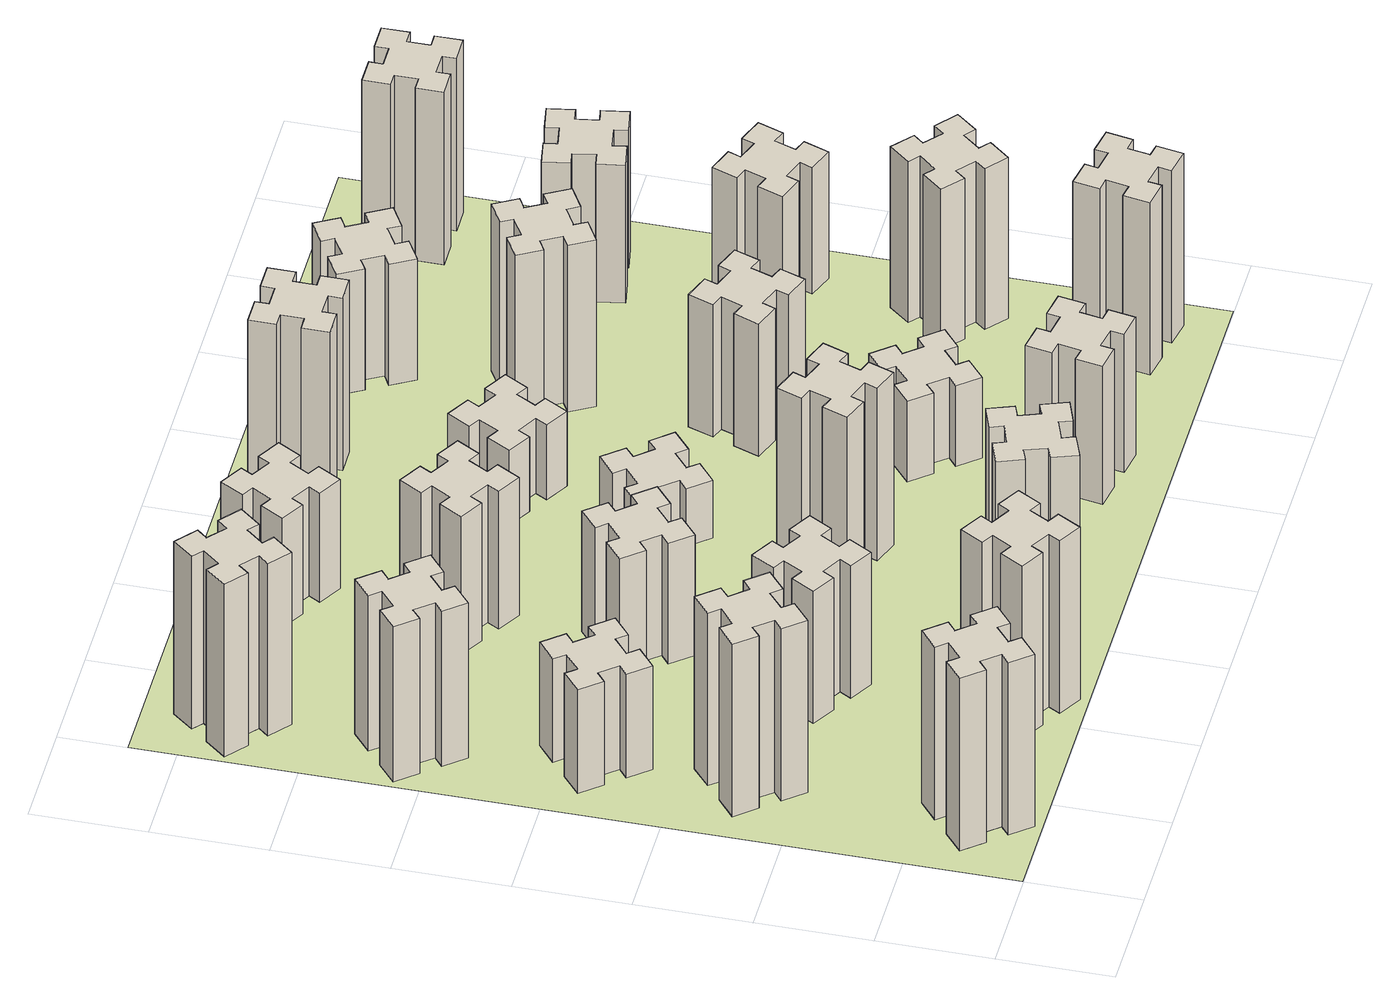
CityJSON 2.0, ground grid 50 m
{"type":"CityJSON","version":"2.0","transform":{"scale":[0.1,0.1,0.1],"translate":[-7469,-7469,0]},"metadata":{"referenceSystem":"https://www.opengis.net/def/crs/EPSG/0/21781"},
"CityObjects":{
"building1":{"type":"Building","attributes":{"class":"1000","function":"1000","usage":"1000","yearOfConstruction":2016,"roofType":"1000","measuredHeight":90,"storeysAboveGround":30,"storeysBelowGround":0},"geometry":[{"type":"Solid","lod":"1","boundaries":[[[[0,1,2,3,4,5,6,7,8,9,10,11,12,13,14,15,16,17,18,19]],[[17,16,20,21]],[[16,15,22,20]],[[15,14,23,22]],[[14,13,24,23]],[[13,12,25,24]],[[12,11,26,25]],[[11,10,27,26]],[[10,9,28,27]],[[9,8,29,28]],[[8,7,30,29]],[[7,6,31,30]],[[6,5,32,31]],[[5,4,33,32]],[[4,3,34,33]],[[3,2,35,34]],[[2,1,36,35]],[[1,0,37,36]],[[0,19,38,37]],[[19,18,39,38]],[[18,17,21,39]],[[24,25,26,27,28,29,30,31,32,33,34,35,36,37,38,39,21,20,22,23]]]]}]},
"building2":{"type":"Building","attributes":{"class":"1000","function":"1000","usage":"1000","yearOfConstruction":2016,"roofType":"1000","measuredHeight":90,"storeysAboveGround":30,"storeysBelowGround":0},"geometry":[{"type":"Solid","lod":"1","boundaries":[[[[40,41,42,43,44,45,46,47,48,49,50,51,52,53,54,55,56,57,58,59]],[[57,56,60,61]],[[56,55,62,60]],[[55,54,63,62]],[[54,53,64,63]],[[53,52,65,64]],[[52,51,66,65]],[[51,50,67,66]],[[50,49,68,67]],[[49,48,69,68]],[[48,47,70,69]],[[47,46,71,70]],[[46,45,72,71]],[[45,44,73,72]],[[44,43,74,73]],[[43,42,75,74]],[[42,41,76,75]],[[41,40,77,76]],[[40,59,78,77]],[[59,58,79,78]],[[58,57,61,79]],[[64,65,66,67,68,69,70,71,72,73,74,75,76,77,78,79,61,60,62,63]]]]}]},
"building3":{"type":"Building","attributes":{"class":"1000","function":"1000","usage":"1000","yearOfConstruction":2016,"roofType":"1000","measuredHeight":54,"storeysAboveGround":30,"storeysBelowGround":0},"geometry":[{"type":"Solid","lod":"1","boundaries":[[[[80,81,82,83,84,85,86,87,88,89,90,91,92,93,94,95,96,97,98,99]],[[97,96,100,101]],[[96,95,102,100]],[[95,94,103,102]],[[94,93,104,103]],[[93,92,105,104]],[[92,91,106,105]],[[91,90,107,106]],[[90,89,108,107]],[[89,88,109,108]],[[88,87,110,109]],[[87,86,111,110]],[[86,85,112,111]],[[85,84,113,112]],[[84,83,114,113]],[[83,82,115,114]],[[82,81,116,115]],[[81,80,117,116]],[[80,99,118,117]],[[99,98,119,118]],[[98,97,101,119]],[[104,105,106,107,108,109,110,111,112,113,114,115,116,117,118,119,101,100,102,103]]]]}]},
"building4":{"type":"Building","attributes":{"class":"1000","function":"1000","usage":"1000","yearOfConstruction":2016,"roofType":"1000","measuredHeight":81,"storeysAboveGround":30,"storeysBelowGround":0},"geometry":[{"type":"Solid","lod":"1","boundaries":[[[[120,121,122,123,124,125,126,127,128,129,130,131,132,133,134,135,136,137,138,139]],[[137,136,140,141]],[[136,135,142,140]],[[135,134,143,142]],[[134,133,144,143]],[[133,132,145,144]],[[132,131,146,145]],[[131,130,147,146]],[[130,129,148,147]],[[129,128,149,148]],[[128,127,150,149]],[[127,126,151,150]],[[126,125,152,151]],[[125,124,153,152]],[[124,123,154,153]],[[123,122,155,154]],[[122,121,156,155]],[[121,120,157,156]],[[120,139,158,157]],[[139,138,159,158]],[[138,137,141,159]],[[144,145,146,147,148,149,150,151,152,153,154,155,156,157,158,159,141,140,142,143]]]]}]},
"building5":{"type":"Building","attributes":{"class":"1000","function":"1000","usage":"1000","yearOfConstruction":2016,"roofType":"1000","measuredHeight":90,"storeysAboveGround":30,"storeysBelowGround":0},"geometry":[{"type":"Solid","lod":"1","boundaries":[[[[160,161,162,163,164,165,166,167,168,169,170,171,172,173,174,175,176,177,178,179]],[[177,176,180,181]],[[176,175,182,180]],[[175,174,183,182]],[[174,173,184,183]],[[173,172,185,184]],[[172,171,186,185]],[[171,170,187,186]],[[170,169,188,187]],[[169,168,189,188]],[[168,167,190,189]],[[167,166,191,190]],[[166,165,192,191]],[[165,164,193,192]],[[164,163,194,193]],[[163,162,195,194]],[[162,161,196,195]],[[161,160,197,196]],[[160,179,198,197]],[[179,178,199,198]],[[178,177,181,199]],[[184,185,186,187,188,189,190,191,192,193,194,195,196,197,198,199,181,180,182,183]]]]}]},
"building6":{"type":"Building","attributes":{"class":"1000","function":"1000","usage":"1000","yearOfConstruction":2016,"roofType":"1000","measuredHeight":90,"storeysAboveGround":30,"storeysBelowGround":0},"geometry":[{"type":"Solid","lod":"1","boundaries":[[[[200,201,202,203,204,205,206,207,208,209,210,211,212,213,214,215,216,217,218,219]],[[217,216,220,221]],[[216,215,222,220]],[[215,214,223,222]],[[214,213,224,223]],[[213,212,225,224]],[[212,211,226,225]],[[211,210,227,226]],[[210,209,228,227]],[[209,208,229,228]],[[208,207,230,229]],[[207,206,231,230]],[[206,205,232,231]],[[205,204,233,232]],[[204,203,234,233]],[[203,202,235,234]],[[202,201,236,235]],[[201,200,237,236]],[[200,219,238,237]],[[219,218,239,238]],[[218,217,221,239]],[[224,225,226,227,228,229,230,231,232,233,234,235,236,237,238,239,221,220,222,223]]]]}]},
"building7":{"type":"Building","attributes":{"class":"1000","function":"1000","usage":"1000","yearOfConstruction":2016,"roofType":"1000","measuredHeight":69,"storeysAboveGround":30,"storeysBelowGround":0},"geometry":[{"type":"Solid","lod":"1","boundaries":[[[[240,241,242,243,244,245,246,247,248,249,250,251,252,253,254,255,256,257,258,259]],[[257,256,260,261]],[[256,255,262,260]],[[255,254,263,262]],[[254,253,264,263]],[[253,252,265,264]],[[252,251,266,265]],[[251,250,267,266]],[[250,249,268,267]],[[249,248,269,268]],[[248,247,270,269]],[[247,246,271,270]],[[246,245,272,271]],[[245,244,273,272]],[[244,243,274,273]],[[243,242,275,274]],[[242,241,276,275]],[[241,240,277,276]],[[240,259,278,277]],[[259,258,279,278]],[[258,257,261,279]],[[264,265,266,267,268,269,270,271,272,273,274,275,276,277,278,279,261,260,262,263]]]]}]},
"building8":{"type":"Building","attributes":{"class":"1000","function":"1000","usage":"1000","yearOfConstruction":2016,"roofType":"1000","measuredHeight":63,"storeysAboveGround":30,"storeysBelowGround":0},"geometry":[{"type":"Solid","lod":"1","boundaries":[[[[280,281,282,283,284,285,286,287,288,289,290,291,292,293,294,295,296,297,298,299]],[[297,296,300,301]],[[296,295,302,300]],[[295,294,303,302]],[[294,293,304,303]],[[293,292,305,304]],[[292,291,306,305]],[[291,290,307,306]],[[290,289,308,307]],[[289,288,309,308]],[[288,287,310,309]],[[287,286,311,310]],[[286,285,312,311]],[[285,284,313,312]],[[284,283,314,313]],[[283,282,315,314]],[[282,281,316,315]],[[281,280,317,316]],[[280,299,318,317]],[[299,298,319,318]],[[298,297,301,319]],[[304,305,306,307,308,309,310,311,312,313,314,315,316,317,318,319,301,300,302,303]]]]}]},
"building9":{"type":"Building","attributes":{"class":"1000","function":"1000","usage":"1000","yearOfConstruction":2016,"roofType":"1000","measuredHeight":87,"storeysAboveGround":30,"storeysBelowGround":0},"geometry":[{"type":"Solid","lod":"1","boundaries":[[[[320,321,322,323,324,325,326,327,328,329,330,331,332,333,334,335,336,337,338,339]],[[337,336,340,341]],[[336,335,342,340]],[[335,334,343,342]],[[334,333,344,343]],[[333,332,345,344]],[[332,331,346,345]],[[331,330,347,346]],[[330,329,348,347]],[[329,328,349,348]],[[328,327,350,349]],[[327,326,351,350]],[[326,325,352,351]],[[325,324,353,352]],[[324,323,354,353]],[[323,322,355,354]],[[322,321,356,355]],[[321,320,357,356]],[[320,339,358,357]],[[339,338,359,358]],[[338,337,341,359]],[[344,345,346,347,348,349,350,351,352,353,354,355,356,357,358,359,341,340,342,343]]]]}]},
"building10":{"type":"Building","attributes":{"class":"1000","function":"1000","usage":"1000","yearOfConstruction":2016,"roofType":"1000","measuredHeight":72,"storeysAboveGround":30,"storeysBelowGround":0},"geometry":[{"type":"Solid","lod":"1","boundaries":[[[[360,361,362,363,364,365,366,367,368,369,370,371,372,373,374,375,376,377,378,379]],[[377,376,380,381]],[[376,375,382,380]],[[375,374,383,382]],[[374,373,384,383]],[[373,372,385,384]],[[372,371,386,385]],[[371,370,387,386]],[[370,369,388,387]],[[369,368,389,388]],[[368,367,390,389]],[[367,366,391,390]],[[366,365,392,391]],[[365,364,393,392]],[[364,363,394,393]],[[363,362,395,394]],[[362,361,396,395]],[[361,360,397,396]],[[360,379,398,397]],[[379,378,399,398]],[[378,377,381,399]],[[384,385,386,387,388,389,390,391,392,393,394,395,396,397,398,399,381,380,382,383]]]]}]},
"building11":{"type":"Building","attributes":{"class":"1000","function":"1000","usage":"1000","yearOfConstruction":2016,"roofType":"1000","measuredHeight":57,"storeysAboveGround":30,"storeysBelowGround":0},"geometry":[{"type":"Solid","lod":"1","boundaries":[[[[400,401,402,403,404,405,406,407,408,409,410,411,412,413,414,415,416,417,418,419]],[[417,416,420,421]],[[416,415,422,420]],[[415,414,423,422]],[[414,413,424,423]],[[413,412,425,424]],[[412,411,426,425]],[[411,410,427,426]],[[410,409,428,427]],[[409,408,429,428]],[[408,407,430,429]],[[407,406,431,430]],[[406,405,432,431]],[[405,404,433,432]],[[404,403,434,433]],[[403,402,435,434]],[[402,401,436,435]],[[401,400,437,436]],[[400,419,438,437]],[[419,418,439,438]],[[418,417,421,439]],[[424,425,426,427,428,429,430,431,432,433,434,435,436,437,438,439,421,420,422,423]]]]}]},
"building12":{"type":"Building","attributes":{"class":"1000","function":"1000","usage":"1000","yearOfConstruction":2016,"roofType":"1000","measuredHeight":90,"storeysAboveGround":30,"storeysBelowGround":0},"geometry":[{"type":"Solid","lod":"1","boundaries":[[[[440,441,442,443,444,445,446,447,448,449,450,451,452,453,454,455,456,457,458,459]],[[457,456,460,461]],[[456,455,462,460]],[[455,454,463,462]],[[454,453,464,463]],[[453,452,465,464]],[[452,451,466,465]],[[451,450,467,466]],[[450,449,468,467]],[[449,448,469,468]],[[448,447,470,469]],[[447,446,471,470]],[[446,445,472,471]],[[445,444,473,472]],[[444,443,474,473]],[[443,442,475,474]],[[442,441,476,475]],[[441,440,477,476]],[[440,459,478,477]],[[459,458,479,478]],[[458,457,461,479]],[[464,465,466,467,468,469,470,471,472,473,474,475,476,477,478,479,461,460,462,463]]]]}]},
"building13":{"type":"Building","attributes":{"class":"1000","function":"1000","usage":"1000","yearOfConstruction":2016,"roofType":"1000","measuredHeight":30,"storeysAboveGround":30,"storeysBelowGround":0},"geometry":[{"type":"Solid","lod":"1","boundaries":[[[[480,481,482,483,484,485,486,487,488,489,490,491,492,493,494,495,496,497,498,499]],[[497,496,500,501]],[[496,495,502,500]],[[495,494,503,502]],[[494,493,504,503]],[[493,492,505,504]],[[492,491,506,505]],[[491,490,507,506]],[[490,489,508,507]],[[489,488,509,508]],[[488,487,510,509]],[[487,486,511,510]],[[486,485,512,511]],[[485,484,513,512]],[[484,483,514,513]],[[483,482,515,514]],[[482,481,516,515]],[[481,480,517,516]],[[480,499,518,517]],[[499,498,519,518]],[[498,497,501,519]],[[504,505,506,507,508,509,510,511,512,513,514,515,516,517,518,519,501,500,502,503]]]]}]},
"building14":{"type":"Building","attributes":{"class":"1000","function":"1000","usage":"1000","yearOfConstruction":2016,"roofType":"1000","measuredHeight":72,"storeysAboveGround":30,"storeysBelowGround":0},"geometry":[{"type":"Solid","lod":"1","boundaries":[[[[520,521,522,523,524,525,526,527,528,529,530,531,532,533,534,535,536,537,538,539]],[[537,536,540,541]],[[536,535,542,540]],[[535,534,543,542]],[[534,533,544,543]],[[533,532,545,544]],[[532,531,546,545]],[[531,530,547,546]],[[530,529,548,547]],[[529,528,549,548]],[[528,527,550,549]],[[527,526,551,550]],[[526,525,552,551]],[[525,524,553,552]],[[524,523,554,553]],[[523,522,555,554]],[[522,521,556,555]],[[521,520,557,556]],[[520,539,558,557]],[[539,538,559,558]],[[538,537,541,559]],[[544,545,546,547,548,549,550,551,552,553,554,555,556,557,558,559,541,540,542,543]]]]}]},
"building15":{"type":"Building","attributes":{"class":"1000","function":"1000","usage":"1000","yearOfConstruction":2016,"roofType":"1000","measuredHeight":39,"storeysAboveGround":30,"storeysBelowGround":0},"geometry":[{"type":"Solid","lod":"1","boundaries":[[[[560,561,562,563,564,565,566,567,568,569,570,571,572,573,574,575,576,577,578,579]],[[577,576,580,581]],[[576,575,582,580]],[[575,574,583,582]],[[574,573,584,583]],[[573,572,585,584]],[[572,571,586,585]],[[571,570,587,586]],[[570,569,588,587]],[[569,568,589,588]],[[568,567,590,589]],[[567,566,591,590]],[[566,565,592,591]],[[565,564,593,592]],[[564,563,594,593]],[[563,562,595,594]],[[562,561,596,595]],[[561,560,597,596]],[[560,579,598,597]],[[579,578,599,598]],[[578,577,581,599]],[[584,585,586,587,588,589,590,591,592,593,594,595,596,597,598,599,581,580,582,583]]]]}]},
"building16":{"type":"Building","attributes":{"class":"1000","function":"1000","usage":"1000","yearOfConstruction":2016,"roofType":"1000","measuredHeight":90,"storeysAboveGround":30,"storeysBelowGround":0},"geometry":[{"type":"Solid","lod":"1","boundaries":[[[[600,601,602,603,604,605,606,607,608,609,610,611,612,613,614,615,616,617,618,619]],[[617,616,620,621]],[[616,615,622,620]],[[615,614,623,622]],[[614,613,624,623]],[[613,612,625,624]],[[612,611,626,625]],[[611,610,627,626]],[[610,609,628,627]],[[609,608,629,628]],[[608,607,630,629]],[[607,606,631,630]],[[606,605,632,631]],[[605,604,633,632]],[[604,603,634,633]],[[603,602,635,634]],[[602,601,636,635]],[[601,600,637,636]],[[600,619,638,637]],[[619,618,639,638]],[[618,617,621,639]],[[624,625,626,627,628,629,630,631,632,633,634,635,636,637,638,639,621,620,622,623]]]]}]},
"building17":{"type":"Building","attributes":{"class":"1000","function":"1000","usage":"1000","yearOfConstruction":2016,"roofType":"1000","measuredHeight":42,"storeysAboveGround":30,"storeysBelowGround":0},"geometry":[{"type":"Solid","lod":"1","boundaries":[[[[640,641,642,643,644,645,646,647,648,649,650,651,652,653,654,655,656,657,658,659]],[[657,656,660,661]],[[656,655,662,660]],[[655,654,663,662]],[[654,653,664,663]],[[653,652,665,664]],[[652,651,666,665]],[[651,650,667,666]],[[650,649,668,667]],[[649,648,669,668]],[[648,647,670,669]],[[647,646,671,670]],[[646,645,672,671]],[[645,644,673,672]],[[644,643,674,673]],[[643,642,675,674]],[[642,641,676,675]],[[641,640,677,676]],[[640,659,678,677]],[[659,658,679,678]],[[658,657,661,679]],[[664,665,666,667,668,669,670,671,672,673,674,675,676,677,678,679,661,660,662,663]]]]}]},
"building18":{"type":"Building","attributes":{"class":"1000","function":"1000","usage":"1000","yearOfConstruction":2016,"roofType":"1000","measuredHeight":69,"storeysAboveGround":30,"storeysBelowGround":0},"geometry":[{"type":"Solid","lod":"1","boundaries":[[[[680,681,682,683,684,685,686,687,688,689,690,691,692,693,694,695,696,697,698,699]],[[697,696,700,701]],[[696,695,702,700]],[[695,694,703,702]],[[694,693,704,703]],[[693,692,705,704]],[[692,691,706,705]],[[691,690,707,706]],[[690,689,708,707]],[[689,688,709,708]],[[688,687,710,709]],[[687,686,711,710]],[[686,685,712,711]],[[685,684,713,712]],[[684,683,714,713]],[[683,682,715,714]],[[682,681,716,715]],[[681,680,717,716]],[[680,699,718,717]],[[699,698,719,718]],[[698,697,701,719]],[[704,705,706,707,708,709,710,711,712,713,714,715,716,717,718,719,701,700,702,703]]]]}]},
"building19":{"type":"Building","attributes":{"class":"1000","function":"1000","usage":"1000","yearOfConstruction":2016,"roofType":"1000","measuredHeight":87,"storeysAboveGround":30,"storeysBelowGround":0},"geometry":[{"type":"Solid","lod":"1","boundaries":[[[[720,721,722,723,724,725,726,727,728,729,730,731,732,733,734,735,736,737,738,739]],[[737,736,740,741]],[[736,735,742,740]],[[735,734,743,742]],[[734,733,744,743]],[[733,732,745,744]],[[732,731,746,745]],[[731,730,747,746]],[[730,729,748,747]],[[729,728,749,748]],[[728,727,750,749]],[[727,726,751,750]],[[726,725,752,751]],[[725,724,753,752]],[[724,723,754,753]],[[723,722,755,754]],[[722,721,756,755]],[[721,720,757,756]],[[720,739,758,757]],[[739,738,759,758]],[[738,737,741,759]],[[744,745,746,747,748,749,750,751,752,753,754,755,756,757,758,759,741,740,742,743]]]]}]},
"building20":{"type":"Building","attributes":{"class":"1000","function":"1000","usage":"1000","yearOfConstruction":2016,"roofType":"1000","measuredHeight":90,"storeysAboveGround":30,"storeysBelowGround":0},"geometry":[{"type":"Solid","lod":"1","boundaries":[[[[760,761,762,763,764,765,766,767,768,769,770,771,772,773,774,775,776,777,778,779]],[[777,776,780,781]],[[776,775,782,780]],[[775,774,783,782]],[[774,773,784,783]],[[773,772,785,784]],[[772,771,786,785]],[[771,770,787,786]],[[770,769,788,787]],[[769,768,789,788]],[[768,767,790,789]],[[767,766,791,790]],[[766,765,792,791]],[[765,764,793,792]],[[764,763,794,793]],[[763,762,795,794]],[[762,761,796,795]],[[761,760,797,796]],[[760,779,798,797]],[[779,778,799,798]],[[778,777,781,799]],[[784,785,786,787,788,789,790,791,792,793,794,795,796,797,798,799,781,780,782,783]]]]}]},
"building21":{"type":"Building","attributes":{"class":"1000","function":"1000","usage":"1000","yearOfConstruction":2016,"roofType":"1000","measuredHeight":63,"storeysAboveGround":30,"storeysBelowGround":0},"geometry":[{"type":"Solid","lod":"1","boundaries":[[[[800,801,802,803,804,805,806,807,808,809,810,811,812,813,814,815,816,817,818,819]],[[817,816,820,821]],[[816,815,822,820]],[[815,814,823,822]],[[814,813,824,823]],[[813,812,825,824]],[[812,811,826,825]],[[811,810,827,826]],[[810,809,828,827]],[[809,808,829,828]],[[808,807,830,829]],[[807,806,831,830]],[[806,805,832,831]],[[805,804,833,832]],[[804,803,834,833]],[[803,802,835,834]],[[802,801,836,835]],[[801,800,837,836]],[[800,819,838,837]],[[819,818,839,838]],[[818,817,821,839]],[[824,825,826,827,828,829,830,831,832,833,834,835,836,837,838,839,821,820,822,823]]]]}]},
"building22":{"type":"Building","attributes":{"class":"1000","function":"1000","usage":"1000","yearOfConstruction":2016,"roofType":"1000","measuredHeight":84,"storeysAboveGround":30,"storeysBelowGround":0},"geometry":[{"type":"Solid","lod":"1","boundaries":[[[[840,841,842,843,844,845,846,847,848,849,850,851,852,853,854,855,856,857,858,859]],[[857,856,860,861]],[[856,855,862,860]],[[855,854,863,862]],[[854,853,864,863]],[[853,852,865,864]],[[852,851,866,865]],[[851,850,867,866]],[[850,849,868,867]],[[849,848,869,868]],[[848,847,870,869]],[[847,846,871,870]],[[846,845,872,871]],[[845,844,873,872]],[[844,843,874,873]],[[843,842,875,874]],[[842,841,876,875]],[[841,840,877,876]],[[840,859,878,877]],[[859,858,879,878]],[[858,857,861,879]],[[864,865,866,867,868,869,870,871,872,873,874,875,876,877,878,879,861,860,862,863]]]]}]},
"building23":{"type":"Building","attributes":{"class":"1000","function":"1000","usage":"1000","yearOfConstruction":2016,"roofType":"1000","measuredHeight":66,"storeysAboveGround":30,"storeysBelowGround":0},"geometry":[{"type":"Solid","lod":"1","boundaries":[[[[880,881,882,883,884,885,886,887,888,889,890,891,892,893,894,895,896,897,898,899]],[[897,896,900,901]],[[896,895,902,900]],[[895,894,903,902]],[[894,893,904,903]],[[893,892,905,904]],[[892,891,906,905]],[[891,890,907,906]],[[890,889,908,907]],[[889,888,909,908]],[[888,887,910,909]],[[887,886,911,910]],[[886,885,912,911]],[[885,884,913,912]],[[884,883,914,913]],[[883,882,915,914]],[[882,881,916,915]],[[881,880,917,916]],[[880,899,918,917]],[[899,898,919,918]],[[898,897,901,919]],[[904,905,906,907,908,909,910,911,912,913,914,915,916,917,918,919,901,900,902,903]]]]}]},
"building24":{"type":"Building","attributes":{"class":"1000","function":"1000","usage":"1000","yearOfConstruction":2016,"roofType":"1000","measuredHeight":72,"storeysAboveGround":30,"storeysBelowGround":0},"geometry":[{"type":"Solid","lod":"1","boundaries":[[[[920,921,922,923,924,925,926,927,928,929,930,931,932,933,934,935,936,937,938,939]],[[937,936,940,941]],[[936,935,942,940]],[[935,934,943,942]],[[934,933,944,943]],[[933,932,945,944]],[[932,931,946,945]],[[931,930,947,946]],[[930,929,948,947]],[[929,928,949,948]],[[928,927,950,949]],[[927,926,951,950]],[[926,925,952,951]],[[925,924,953,952]],[[924,923,954,953]],[[923,922,955,954]],[[922,921,956,955]],[[921,920,957,956]],[[920,939,958,957]],[[939,938,959,958]],[[938,937,941,959]],[[944,945,946,947,948,949,950,951,952,953,954,955,956,957,958,959,941,940,942,943]]]]}]},
"building25":{"type":"Building","attributes":{"class":"1000","function":"1000","usage":"1000","yearOfConstruction":2016,"roofType":"1000","measuredHeight":90,"storeysAboveGround":30,"storeysBelowGround":0},"geometry":[{"type":"Solid","lod":"1","boundaries":[[[[960,961,962,963,964,965,966,967,968,969,970,971,972,973,974,975,976,977,978,979]],[[977,976,980,981]],[[976,975,982,980]],[[975,974,983,982]],[[974,973,984,983]],[[973,972,985,984]],[[972,971,986,985]],[[971,970,987,986]],[[970,969,988,987]],[[969,968,989,988]],[[968,967,990,989]],[[967,966,991,990]],[[966,965,992,991]],[[965,964,993,992]],[[964,963,994,993]],[[963,962,995,994]],[[962,961,996,995]],[[961,960,997,996]],[[960,979,998,997]],[[979,978,999,998]],[[978,977,981,999]],[[984,985,986,987,988,989,990,991,992,993,994,995,996,997,998,999,981,980,982,983]]]]}]},
"landuse1":{"type":"LandUse","attributes":{"name":"plot1","function":"1010"},"geometry":[{"type":"MultiSurface","lod":"1","boundaries":[[[1000,1001,1002,1003]]]}]}
},
"vertices":[
[492,308,0],[427,384,0],[473,423,0],[396,515,0],[304,438,0],[343,392,0],[266,327,0],[228,373,0],[136,296,0],[213,204,0],[259,243,0],[323,166,0],[277,128,0],[354,36,0],[446,113,0],[408,159,0],[484,223,0],[523,177,0],[615,254,0],[538,346,0],[484,223,900],[523,177,900],[408,159,900],[446,113,900],[354,36,900],[277,128,900],[323,166,900],[259,243,900],[213,204,900],[136,296,900],[228,373,900],[266,327,900],[343,392,900],[304,438,900],[396,515,900],[473,423,900],[427,384,900],[492,308,900],[538,346,900],[615,254,900],
[492,1248,0],[427,1324,0],[473,1363,0],[396,1455,0],[304,1378,0],[343,1332,0],[266,1267,0],[228,1313,0],[136,1236,0],[213,1144,0],[259,1183,0],[323,1106,0],[277,1068,0],[354,976,0],[446,1053,0],[408,1099,0],[484,1163,0],[523,1117,0],[615,1194,0],[538,1286,0],[484,1163,900],[523,1117,900],[408,1099,900],[446,1053,900],[354,976,900],[277,1068,900],[323,1106,900],[259,1183,900],[213,1144,900],[136,1236,900],[228,1313,900],[266,1267,900],[343,1332,900],[304,1378,900],[396,1455,900],[473,1363,900],[427,1324,900],[492,1248,900],[538,1286,900],[615,1194,900],
[492,1888,0],[427,1964,0],[473,2003,0],[396,2095,0],[304,2018,0],[343,1972,0],[266,1907,0],[228,1953,0],[136,1876,0],[213,1784,0],[259,1823,0],[323,1746,0],[277,1708,0],[354,1616,0],[446,1693,0],[408,1739,0],[484,1803,0],[523,1757,0],[615,1834,0],[538,1926,0],[484,1803,540],[523,1757,540],[408,1739,540],[446,1693,540],[354,1616,540],[277,1708,540],[323,1746,540],[259,1823,540],[213,1784,540],[136,1876,540],[228,1953,540],[266,1907,540],[343,1972,540],[304,2018,540],[396,2095,540],[473,2003,540],[427,1964,540],[492,1888,540],[538,1926,540],[615,1834,540],
[243,2712,0],[166,2647,0],[128,2693,0],[36,2616,0],[113,2524,0],[159,2563,0],[223,2486,0],[177,2448,0],[254,2356,0],[346,2433,0],[308,2479,0],[384,2543,0],[423,2497,0],[515,2574,0],[438,2666,0],[392,2628,0],[327,2704,0],[373,2743,0],[296,2835,0],[204,2758,0],[327,2704,810],[373,2743,810],[392,2628,810],[438,2666,810],[515,2574,810],[423,2497,810],[384,2543,810],[308,2479,810],[346,2433,810],[254,2356,810],[177,2448,810],[223,2486,810],[159,2563,810],[113,2524,810],[36,2616,810],[128,2693,810],[166,2647,810],[243,2712,810],[204,2758,810],[296,2835,810],
[1214,346,0],[1127,396,0],[1157,448,0],[1053,508,0],[993,404,0],[1045,374,0],[995,287,0],[943,317,0],[883,213,0],[987,153,0],[1017,205,0],[1104,155,0],[1074,103,0],[1178,43,0],[1238,147,0],[1186,177,0],[1236,264,0],[1288,234,0],[1348,338,0],[1244,398,0],[1236,264,900],[1288,234,900],[1186,177,900],[1238,147,900],[1178,43,900],[1074,103,900],[1104,155,900],[1017,205,900],[987,153,900],[883,213,900],[943,317,900],[995,287,900],[1045,374,900],[993,404,900],[1053,508,900],[1157,448,900],[1127,396,900],[1214,346,900],[1244,398,900],[1348,338,900],
[384,3387,0],[308,3452,0],[346,3498,0],[254,3575,0],[177,3483,0],[223,3444,0],[159,3368,0],[113,3406,0],[36,3314,0],[128,3237,0],[166,3283,0],[243,3219,0],[204,3173,0],[296,3096,0],[373,3188,0],[327,3226,0],[392,3303,0],[438,3264,0],[515,3356,0],[423,3433,0],[392,3303,900],[438,3264,900],[327,3226,900],[373,3188,900],[296,3096,900],[204,3173,900],[243,3219,900],[166,3283,900],[128,3237,900],[36,3314,900],[113,3406,900],[159,3368,900],[223,3444,900],[177,3483,900],[254,3575,900],[346,3498,900],[308,3452,900],[384,3387,900],[423,3433,900],[515,3356,900],
[1086,1017,0],[1136,1104,0],[1188,1074,0],[1248,1178,0],[1144,1238,0],[1114,1186,0],[1027,1236,0],[1057,1288,0],[953,1348,0],[893,1244,0],[945,1214,0],[895,1127,0],[843,1157,0],[783,1053,0],[887,993,0],[917,1045,0],[1004,995,0],[974,943,0],[1078,883,0],[1138,987,0],[1004,995,690],[974,943,690],[917,1045,690],[887,993,690],[783,1053,690],[843,1157,690],[895,1127,690],[945,1214,690],[893,1244,690],[953,1348,690],[1057,1288,690],[1027,1236,690],[1114,1186,690],[1144,1238,690],[1248,1178,690],[1188,1074,690],[1136,1104,690],[1086,1017,690],[1138,987,690],[1078,883,690],
[1083,1972,0],[1006,1907,0],[968,1953,0],[876,1876,0],[953,1784,0],[999,1823,0],[1063,1746,0],[1017,1708,0],[1094,1616,0],[1186,1693,0],[1148,1739,0],[1224,1803,0],[1263,1757,0],[1355,1834,0],[1278,1926,0],[1232,1888,0],[1167,1964,0],[1213,2003,0],[1136,2095,0],[1044,2018,0],[1167,1964,630],[1213,2003,630],[1232,1888,630],[1278,1926,630],[1355,1834,630],[1263,1757,630],[1224,1803,630],[1148,1739,630],[1186,1693,630],[1094,1616,630],[1017,1708,630],[1063,1746,630],[999,1823,630],[953,1784,630],[876,1876,630],[968,1953,630],[1006,1907,630],[1083,1972,630],[1044,2018,630],[1136,2095,630],
[1746,255,0],[1840,289,0],[1860,233,0],[1973,274,0],[1932,387,0],[1876,366,0],[1842,460,0],[1898,480,0],[1857,593,0],[1744,552,0],[1765,496,0],[1671,462,0],[1650,518,0],[1537,477,0],[1579,364,0],[1635,385,0],[1669,291,0],[1613,270,0],[1654,157,0],[1767,199,0],[1669,291,870],[1613,270,870],[1635,385,870],[1579,364,870],[1537,477,870],[1650,518,870],[1671,462,870],[1765,496,870],[1744,552,870],[1857,593,870],[1898,480,870],[1842,460,870],[1876,366,870],[1932,387,870],[1973,274,870],[1860,233,870],[1840,289,870],[1746,255,870],[1767,199,870],[1654,157,870],
[1214,2666,0],[1127,2716,0],[1157,2768,0],[1053,2828,0],[993,2724,0],[1045,2694,0],[995,2607,0],[943,2637,0],[883,2533,0],[987,2473,0],[1017,2525,0],[1104,2475,0],[1074,2423,0],[1178,2363,0],[1238,2467,0],[1186,2497,0],[1236,2584,0],[1288,2554,0],[1348,2658,0],[1244,2718,0],[1236,2584,720],[1288,2554,720],[1186,2497,720],[1238,2467,720],[1178,2363,720],[1074,2423,720],[1104,2475,720],[1017,2525,720],[987,2473,720],[883,2533,720],[943,2637,720],[995,2607,720],[1045,2694,720],[993,2724,720],[1053,2828,720],[1157,2768,720],[1127,2716,720],[1214,2666,720],[1244,2718,720],[1348,2658,720],
[1186,3237,0],[1236,3324,0],[1288,3294,0],[1348,3398,0],[1244,3458,0],[1214,3406,0],[1127,3456,0],[1157,3508,0],[1053,3568,0],[993,3464,0],[1045,3434,0],[995,3347,0],[943,3377,0],[883,3273,0],[987,3213,0],[1017,3265,0],[1104,3215,0],[1074,3163,0],[1178,3103,0],[1238,3207,0],[1104,3215,570],[1074,3163,570],[1017,3265,570],[987,3213,570],[883,3273,570],[943,3377,570],[995,3347,570],[1045,3434,570],[993,3464,570],[1053,3568,570],[1157,3508,570],[1127,3456,570],[1214,3406,570],[1244,3458,570],[1348,3398,570],[1288,3294,570],[1236,3324,570],[1186,3237,570],[1238,3207,570],[1178,3103,570],
[1769,1300,0],[1735,1206,0],[1679,1227,0],[1637,1114,0],[1750,1073,0],[1771,1129,0],[1865,1095,0],[1844,1039,0],[1957,997,0],[1998,1110,0],[1942,1131,0],[1976,1225,0],[2032,1204,0],[2073,1317,0],[1960,1358,0],[1940,1302,0],[1846,1336,0],[1867,1392,0],[1754,1433,0],[1713,1320,0],[1846,1336,900],[1867,1392,900],[1940,1302,900],[1960,1358,900],[2073,1317,900],[2032,1204,900],[1976,1225,900],[1942,1131,900],[1998,1110,900],[1957,997,900],[1844,1039,900],[1865,1095,900],[1771,1129,900],[1750,1073,900],[1637,1114,900],[1679,1227,900],[1735,1206,900],[1769,1300,900],[1713,1320,900],[1754,1433,900],
[1972,1988,0],[1907,2064,0],[1953,2103,0],[1876,2195,0],[1784,2118,0],[1823,2072,0],[1746,2007,0],[1708,2053,0],[1616,1976,0],[1693,1884,0],[1739,1923,0],[1803,1846,0],[1757,1808,0],[1834,1716,0],[1926,1793,0],[1888,1839,0],[1964,1903,0],[2003,1857,0],[2095,1934,0],[2018,2026,0],[1964,1903,300],[2003,1857,300],[1888,1839,300],[1926,1793,300],[1834,1716,300],[1757,1808,300],[1803,1846,300],[1739,1923,300],[1693,1884,300],[1616,1976,300],[1708,2053,300],[1746,2007,300],[1823,2072,300],[1784,2118,300],[1876,2195,300],[1953,2103,300],[1907,2064,300],[1972,1988,300],[2018,2026,300],[2095,1934,300],
[2496,444,0],[2478,345,0],[2419,356,0],[2398,237,0],[2517,217,0],[2527,276,0],[2625,258,0],[2615,199,0],[2733,178,0],[2754,297,0],[2695,307,0],[2712,405,0],[2771,395,0],[2792,513,0],[2674,534,0],[2664,475,0],[2565,492,0],[2576,551,0],[2457,572,0],[2437,454,0],[2565,492,720],[2576,551,720],[2664,475,720],[2674,534,720],[2792,513,720],[2771,395,720],[2712,405,720],[2695,307,720],[2754,297,720],[2733,178,720],[2615,199,720],[2625,258,720],[2527,276,720],[2517,217,720],[2398,237,720],[2419,356,720],[2478,345,720],[2496,444,720],[2437,454,720],[2457,572,720],
[2026,2497,0],[2076,2584,0],[2128,2554,0],[2188,2658,0],[2084,2718,0],[2054,2666,0],[1967,2716,0],[1997,2768,0],[1893,2828,0],[1833,2724,0],[1885,2694,0],[1835,2607,0],[1783,2637,0],[1723,2533,0],[1827,2473,0],[1857,2525,0],[1944,2475,0],[1914,2423,0],[2018,2363,0],[2078,2467,0],[1944,2475,390],[1914,2423,390],[1857,2525,390],[1827,2473,390],[1723,2533,390],[1783,2637,390],[1835,2607,390],[1885,2694,390],[1833,2724,390],[1893,2828,390],[1997,2768,390],[1967,2716,390],[2054,2666,390],[2084,2718,390],[2188,2658,390],[2128,2554,390],[2076,2584,390],[2026,2497,390],[2078,2467,390],[2018,2363,390],
[1965,3385,0],[1965,3485,0],[2025,3485,0],[2025,3605,0],[1905,3605,0],[1905,3545,0],[1805,3545,0],[1805,3605,0],[1685,3605,0],[1685,3485,0],[1745,3485,0],[1745,3385,0],[1685,3385,0],[1685,3265,0],[1805,3265,0],[1805,3325,0],[1905,3325,0],[1905,3265,0],[2025,3265,0],[2025,3385,0],[1905,3325,900],[1905,3265,900],[1805,3325,900],[1805,3265,900],[1685,3265,900],[1685,3385,900],[1745,3385,900],[1745,3485,900],[1685,3485,900],[1685,3605,900],[1805,3605,900],[1805,3545,900],[1905,3545,900],[1905,3605,900],[2025,3605,900],[2025,3485,900],[1965,3485,900],[1965,3385,900],[2025,3385,900],[2025,3265,900],
[2563,1132,0],[2486,1067,0],[2448,1113,0],[2356,1036,0],[2433,944,0],[2479,983,0],[2543,906,0],[2497,868,0],[2574,776,0],[2666,853,0],[2628,899,0],[2704,963,0],[2743,917,0],[2835,994,0],[2758,1086,0],[2712,1048,0],[2647,1124,0],[2693,1163,0],[2616,1255,0],[2524,1178,0],[2647,1124,420],[2693,1163,420],[2712,1048,420],[2758,1086,420],[2835,994,420],[2743,917,420],[2704,963,420],[2628,899,420],[2666,853,420],[2574,776,420],[2497,868,420],[2543,906,420],[2479,983,420],[2433,944,420],[2356,1036,420],[2448,1113,420],[2486,1067,420],[2563,1132,420],[2524,1178,420],[2616,1255,420],
[2682,1671,0],[2716,1765,0],[2772,1744,0],[2813,1857,0],[2700,1898,0],[2680,1842,0],[2586,1876,0],[2607,1932,0],[2494,1973,0],[2453,1860,0],[2509,1840,0],[2475,1746,0],[2419,1767,0],[2377,1654,0],[2490,1613,0],[2511,1669,0],[2605,1635,0],[2584,1579,0],[2697,1537,0],[2738,1650,0],[2605,1635,690],[2584,1579,690],[2511,1669,690],[2490,1613,690],[2377,1654,690],[2419,1767,690],[2475,1746,690],[2509,1840,690],[2453,1860,690],[2494,1973,690],[2607,1932,690],[2586,1876,690],[2680,1842,690],[2700,1898,690],[2813,1857,690],[2772,1744,690],[2716,1765,690],[2682,1671,690],[2738,1650,690],[2697,1537,690],
[2607,2475,0],[2694,2525,0],[2724,2473,0],[2828,2533,0],[2768,2637,0],[2716,2607,0],[2666,2694,0],[2718,2724,0],[2658,2828,0],[2554,2768,0],[2584,2716,0],[2497,2666,0],[2467,2718,0],[2363,2658,0],[2423,2554,0],[2475,2584,0],[2525,2497,0],[2473,2467,0],[2533,2363,0],[2637,2423,0],[2525,2497,870],[2473,2467,870],[2475,2584,870],[2423,2554,870],[2363,2658,870],[2467,2718,870],[2497,2666,870],[2584,2716,870],[2554,2768,870],[2658,2828,870],[2718,2724,870],[2666,2694,870],[2716,2607,870],[2768,2637,870],[2828,2533,870],[2724,2473,870],[2694,2525,870],[2607,2475,870],[2637,2423,870],[2533,2363,870],
[3504,475,0],[3405,492,0],[3416,551,0],[3297,572,0],[3277,454,0],[3336,444,0],[3318,345,0],[3259,356,0],[3238,237,0],[3357,217,0],[3367,276,0],[3465,258,0],[3455,199,0],[3573,178,0],[3594,297,0],[3535,307,0],[3552,405,0],[3611,395,0],[3632,513,0],[3514,534,0],[3552,405,900],[3611,395,900],[3535,307,900],[3594,297,900],[3573,178,900],[3455,199,900],[3465,258,900],[3367,276,900],[3357,217,900],[3238,237,900],[3259,356,900],[3318,345,900],[3336,444,900],[3277,454,900],[3297,572,900],[3416,551,900],[3405,492,900],[3504,475,900],[3514,534,900],[3632,513,900],
[2716,3347,0],[2666,3434,0],[2718,3464,0],[2658,3568,0],[2554,3508,0],[2584,3456,0],[2497,3406,0],[2467,3458,0],[2363,3398,0],[2423,3294,0],[2475,3324,0],[2525,3237,0],[2473,3207,0],[2533,3103,0],[2637,3163,0],[2607,3215,0],[2694,3265,0],[2724,3213,0],[2828,3273,0],[2768,3377,0],[2694,3265,630],[2724,3213,630],[2607,3215,630],[2637,3163,630],[2533,3103,630],[2473,3207,630],[2525,3237,630],[2475,3324,630],[2423,3294,630],[2363,3398,630],[2467,3458,630],[2497,3406,630],[2584,3456,630],[2554,3508,630],[2658,3568,630],[2718,3464,630],[2666,3434,630],[2716,3347,630],[2768,3377,630],[2828,3273,630],
[3487,1006,0],[3552,1083,0],[3598,1044,0],[3675,1136,0],[3583,1213,0],[3544,1167,0],[3468,1232,0],[3506,1278,0],[3414,1355,0],[3337,1263,0],[3383,1224,0],[3319,1148,0],[3273,1186,0],[3196,1094,0],[3288,1017,0],[3326,1063,0],[3403,999,0],[3364,953,0],[3456,876,0],[3533,968,0],[3403,999,840],[3364,953,840],[3326,1063,840],[3288,1017,840],[3196,1094,840],[3273,1186,840],[3319,1148,840],[3383,1224,840],[3337,1263,840],[3414,1355,840],[3506,1278,840],[3468,1232,840],[3544,1167,840],[3583,1213,840],[3675,1136,840],[3598,1044,840],[3552,1083,840],[3487,1006,840],[3533,968,840],[3456,876,840],
[3520,1942,0],[3426,1976,0],[3447,2032,0],[3334,2073,0],[3293,1960,0],[3349,1940,0],[3315,1846,0],[3259,1867,0],[3217,1754,0],[3330,1713,0],[3351,1769,0],[3445,1735,0],[3424,1679,0],[3537,1637,0],[3578,1750,0],[3522,1771,0],[3556,1865,0],[3612,1844,0],[3653,1957,0],[3540,1998,0],[3556,1865,660],[3612,1844,660],[3522,1771,660],[3578,1750,660],[3537,1637,660],[3424,1679,660],[3445,1735,660],[3351,1769,660],[3330,1713,660],[3217,1754,660],[3259,1867,660],[3315,1846,660],[3349,1940,660],[3293,1960,660],[3334,2073,660],[3447,2032,660],[3426,1976,660],[3520,1942,660],[3540,1998,660],[3653,1957,660],
[3365,2712,0],[3267,2695,0],[3257,2754,0],[3138,2733,0],[3159,2615,0],[3218,2625,0],[3236,2527,0],[3177,2517,0],[3197,2398,0],[3316,2419,0],[3305,2478,0],[3404,2496,0],[3414,2437,0],[3532,2457,0],[3511,2576,0],[3452,2565,0],[3435,2664,0],[3494,2674,0],[3473,2792,0],[3355,2771,0],[3435,2664,720],[3494,2674,720],[3452,2565,720],[3511,2576,720],[3532,2457,720],[3414,2437,720],[3404,2496,720],[3305,2478,720],[3316,2419,720],[3197,2398,720],[3177,2517,720],[3236,2527,720],[3218,2625,720],[3159,2615,720],[3138,2733,720],[3257,2754,720],[3267,2695,720],[3365,2712,720],[3355,2771,720],[3473,2792,720],
[3385,3225,0],[3485,3225,0],[3485,3165,0],[3605,3165,0],[3605,3285,0],[3545,3285,0],[3545,3385,0],[3605,3385,0],[3605,3505,0],[3485,3505,0],[3485,3445,0],[3385,3445,0],[3385,3505,0],[3265,3505,0],[3265,3385,0],[3325,3385,0],[3325,3285,0],[3265,3285,0],[3265,3165,0],[3385,3165,0],[3325,3285,900],[3265,3285,900],[3325,3385,900],[3265,3385,900],[3265,3505,900],[3385,3505,900],[3385,3445,900],[3485,3445,900],[3485,3505,900],[3605,3505,900],[3605,3385,900],[3545,3385,900],[3545,3285,900],[3605,3285,900],[3605,3165,900],[3485,3165,900],[3485,3225,900],[3385,3225,900],[3385,3165,900],[3265,3165,900],
[5,3705,0],[3705,3705,0],[3705,5,0],[5,5,0]
]}
